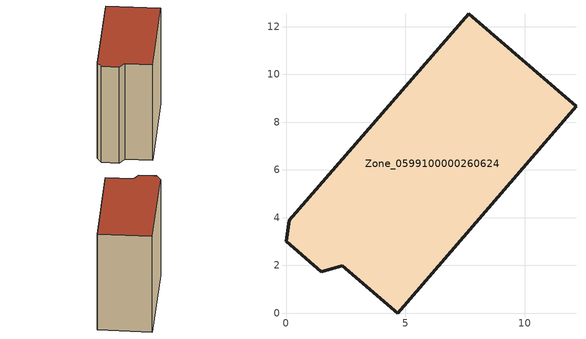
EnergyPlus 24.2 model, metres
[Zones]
Zone_0599100000260624
 floor ground (C_G): 2.36,1.98 1.48,1.73 0,3.02 0.13,3.89 7.66,12.54 12.15,8.66 4.68,0 z0
 wall outside (C_F): 1.48,1.73 2.36,1.98 4.68,0 12.15,8.66 7.66,12.54 0.13,3.89 0,3.02 1.48,1.73 z0:12.15
 roof outside (C_R): 7.66,12.54 0.13,3.89 0,3.02 1.48,1.73 2.36,1.98 4.68,0 12.15,8.66 z12.15
[BUILDING]
Pand.0599100000260624: North Axis=0; Terrain=City; Loads Convergence Tolerance Value=0.04; Temperature Convergence Tolerance Value=0.4; Solar Distribution=FullExterior; Maximum Number of Warmup Days=25; Minimum Number of Warmup Days=1
[Site:Location]
Rotterdam.The.Hague.AP_ZH_NLD Design_Conditions: Latitude=51.96; Longitude=4.45; Time Zone=1; Elevation=-4.5
[SITE:GROUNDTEMPERATURE:BUILDINGSURFACE]
18, 18, 18, 18, 18, 18, 18, 18, 18, 18, 18, 18
[MATERIAL] Thermal Absorptance=0.9; Solar Absorptance=0.7; Visible Absorptance=0.7
Name | Roughness | Thickness | Conductivity | Density | Specific Heat
G.TI.1946 | MediumSmooth | 0.15 | 1 | 540 | 1210
F.TI.1946 | Rough | 0.3 | 0.857143 | 1920 | 840
R.TI.1946 | MediumRough | 0.2 | 0.1 | 1500 | 1000
[CONSTRUCTION]
C_G: G.TI.1946
C_F: F.TI.1946
C_R: R.TI.1946
[ZONE]
Zone_0599100000260624: Type=1; Multiplier=1; Ceiling Height=Autocalculate; Volume=Autocalculate; Floor Area=autocalculate; Part of Total Floor Area=Yes
[ZONEINFILTRATION:DESIGNFLOWRATE]
Infil_Zone_0599100000260624: Zone or ZoneList or Space or SpaceList=Zone_0599100000260624; Schedule=AlwaysOn; Design Flow Rate Calculation Method=Flow/Area; Flow Rate per Floor Area=0.003; Constant Term Coefficient=1; Temperature Term Coefficient=0; Velocity Term Coefficient=0; Velocity Squared Term Coefficient=0
[HVACTEMPLATE:ZONE:IDEALLOADSAIRSYSTEM]
Zone_0599100000260624: Maximum Heating Supply Air Temperature=50; Minimum Cooling Supply Air Temperature=13; Maximum Heating Supply Air Humidity Ratio=0.0156; Minimum Cooling Supply Air Humidity Ratio=0.0077; Heating Limit=NoLimit; Cooling Limit=NoLimit; Dehumidification Control Type=ConstantSensibleHeatRatio; Cooling Sensible Heat Ratio=0.7; Dehumidification Setpoint=60; Humidification Control Type=None; Humidification Setpoint=30; Outdoor Air Method=None; Outdoor Air Flow Rate per Person=0.00944; Outdoor Air Flow Rate per Zone Floor Area=0; Outdoor Air Flow Rate per Zone=0; Demand Controlled Ventilation Type=None; Outdoor Air Economizer Type=NoEconomizer; Heat Recovery Type=None; Sensible Heat Recovery Effectiveness=0.7; Latent Heat Recovery Effectiveness=0.65
[ZONECONTROL:THERMOSTAT]
ThermostatControl_Zone_0599100000260624: Zone or ZoneList=Zone_0599100000260624; Control Type Schedule=DualSetpointControlType; Control 1=Thermostat_Zone_0599100000260624; Temperature Difference Between Cutout And Setpoint=0
[THERMOSTATSETPOINT:DUALSETPOINT]
Thermostat_Zone_0599100000260624: Heating Setpoint Temperature Schedule=HeatingSetpoint_Zone_0599100000260624; Cooling Setpoint Temperature Schedule=CoolingSetpoint_Zone_0599100000260624
[SCHEDULE:COMPACT]
HeatingSetpoint_Zone_0599100000260624: Through: 12/31, For: AllDays, Until: 24:00, 21
CoolingSetpoint_Zone_0599100000260624: Through: 12/31, For: AllDays, Until: 24:00, 24
DualSetpointControlType: Through: 12/31, For: AllDays, Until: 24:00, 4
AlwaysOn: Through: 12/31, For: AllDays, Until: 24:00, 1
